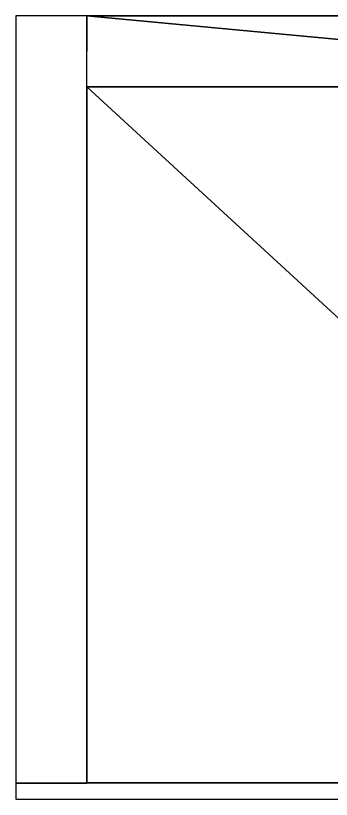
# Model space of a CAD drawing. Extents: x -275 to 275, y -480 to 0.
# Drawn here: x -275 to -82, y -480 to 0 of the extents above; entities that cross this region are included whole.
import ezdxf

# ---------------------------------------------------------------- set-up
doc = ezdxf.new("R2010")
doc.units = 0
doc.layers.get('0').update_dxf_attribs({"linetype": 'CONTINUOUS'})
doc.layers.add('BRANCO', color=7, linetype='CONTINUOUS')

msp = doc.modelspace()

# ---------------------------------------------------------------- linework, layer by layer
at = {"linetype": 'CONTINUOUS'}
for p, q in [((-275.022996, -470.045414), (-275.022996, -480.045414)), ((-275.022996, -480.045414), (275.023, -480.045414))]:
    msp.add_line(p, q, dxfattribs=at)
for points in [[(-275.022996, -0.045414), (-275.022996, -470.045414), (-231.522996, -470.045414), (-231.522996, -0.045414)], [(275.023, -470), (-275.022996, -470.045414), (-275.022996, -480.045414), (275.023, -480.045414)]]:
    msp.add_3dface(points, dxfattribs=at)
at = {"layer": 'BRANCO'}
for points in [[(231.523, -43.5), (-231.523, 0), (-231.6568, -43.5), (231.523, -43.5)], [(231.523, 0), (-231.523, 0), (231.523, -43.5), (231.523, 0)], [(-231.523, 0), (231.523, 0), (231.523, -43.5), (-231.523, 0)], [(-231.523, 0), (231.523, -43.5), (-231.5191, -43.5), (-231.523, 0)], [(-231.6568, -43.5), (-231.6568, -43.5, -74), (231.523, -43.5, -74), (-231.6568, -43.5)], [(-231.6568, -43.5), (231.523, -43.5, -74), (231.523, -43.5), (-231.6568, -43.5)], [(-231.5191, -43.54221), (-231.4779, -470, -74), (-231.4779, -43.5, -74), (-231.5191, -43.54221)], [(-231.5191, -43.54221), (-231.5191, -470), (-231.4779, -470, -74), (-231.5191, -43.54221)], [(-231.4779, -43.5, -74), (-231.4779, -470, -74), (231.523, -470, -74), (-231.4779, -43.5, -74)], [(-231.4779, -43.5, -74), (231.523, -470, -74), (231.523, -43.5, -74), (-231.4779, -43.5, -74)], [(-231.5189, -470, -0.257525), (231.523, -470), (-231.4779, -470, -74), (-231.5189, -470, -0.257525)], [(-231.4779, -470, -74), (231.523, -470), (231.523, -470, -74), (-231.4779, -470, -74)]]:
    msp.add_3dface(points, dxfattribs=at)

doc.saveas('drawing.dxf')
